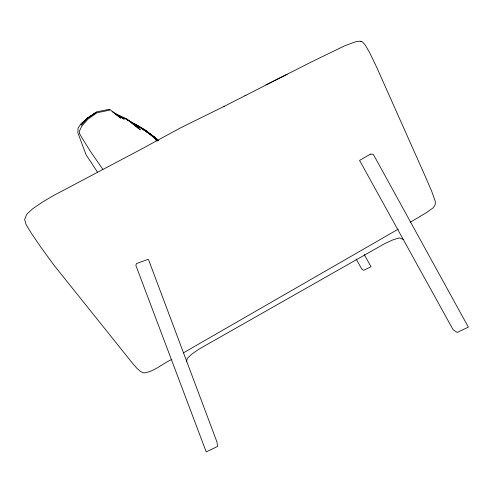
<?xml version="1.0" encoding="UTF-8"?>
<svg xmlns="http://www.w3.org/2000/svg" width="493" height="493" viewBox="0 0 493 493"><rect width="100%" height="100%" fill="white"/><g stroke="black" fill="none" stroke-linecap="round" stroke-linejoin="round"><path stroke-width="0.74" d="M186.545 361.856L187.241 358.448L191.795 354.147L198.938 349.155L385.076 243.425L393.137 239.777L399.459 237.891L403.829 239.684M87.39 118.24L81.117 125.13L87.742 118L96.314 112.398L87.39 118.24L96.505 111.886L109.175 109.36L109.89 109.514L120.822 118.154L112.084 111.473L124.181 119.214L115.393 113.852M87.742 118L80.889 123.78L78.036 128.174L77.912 132.944L86.084 154.802L97.694 172.439M398.27 229.128L183.23 352.951M410.17 222.294L426.691 212.483L433.298 207.701L435.14 204.774L435.368 201.649L431.689 191.204L425.132 176.05L376.911 67.769L369.51 52.344L364.986 44.69L362.583 42.016L361.535 41.498L360.901 41.708M171.804 359.446C162.48 363.631 154.204 371.716 143.851 372.961L140.616 371.568L136.808 368.185L131.859 362.441L54.101 265.345L41.073 247.511L31.299 233.177L26.067 224.605L24.65 219.496L26.659 214.381L32.544 208.847L42.262 202.222L53.065 195.801L139.309 150.229L181.153 127.533L224.543 106.18M244.966 95.734L309.536 62.882L344.749 45.769L355.582 41.782L360.056 41.129L361.615 41.591M223.884 106.5L245.921 95.26M265.961 84.895L287.166 74.178M148.375 259.219L136.475 263.582L135.852 265.357L206.203 451.871L217.573 446.461L216.994 442.079L148.664 259.99M127.644 120.286C138.755 125.099 148.603 132.716 157.421 140.949M133.726 123.706L135.815 124.55L140.098 127.502M114.807 113.396L126.83 118.998L140.388 129.881L128.445 120.391M116.97 114.764L121.118 116.742M122.504 117.402L128.722 120.36L139.494 127.724L130.405 121.759M141.91 128.618L145.281 130.38L155.437 137.886L158.117 140.474L155.437 137.886M141.072 128.174L145.601 130.577L155.622 138.009M135.754 124.643L144.899 129.628L157.871 140.326M140.936 128.223L142.206 128.926M143.469 129.622L146.008 131.027L155.665 138.293L151.369 135.144M143.371 129.665L146.057 131.156M143.426 129.708L144.702 130.417M135.846 124.723L138.286 126.362M152.411 136.037L157.618 140.185M158.05 140.468L155.468 138.022L145.842 131.101L150.143 134.244M125.789 118.69L128.254 120.471M145.928 131.206L155.455 138.157M146.643 131.625L150.18 134.435M155.295 139.501L156.977 140.936M158.013 140.394L155.307 137.892L158 140.48M155.468 138.022L157.631 140.067M102.778 169.259L90.49 151.474L82.861 139.346L79.305 133.246L79.49 130.965L81.795 126.183L87.951 119.14L97.047 112.731L109.656 110.186L109.175 109.36M356.112 258.961L361.8 269.098L363.6 270.293L371.056 266.775L364.21 254.542M370.379 154.173L359.576 160.422L453.129 329.755L457.184 332.448L468.35 327.136L373.281 154.284L370.379 154.173"/></g></svg>
